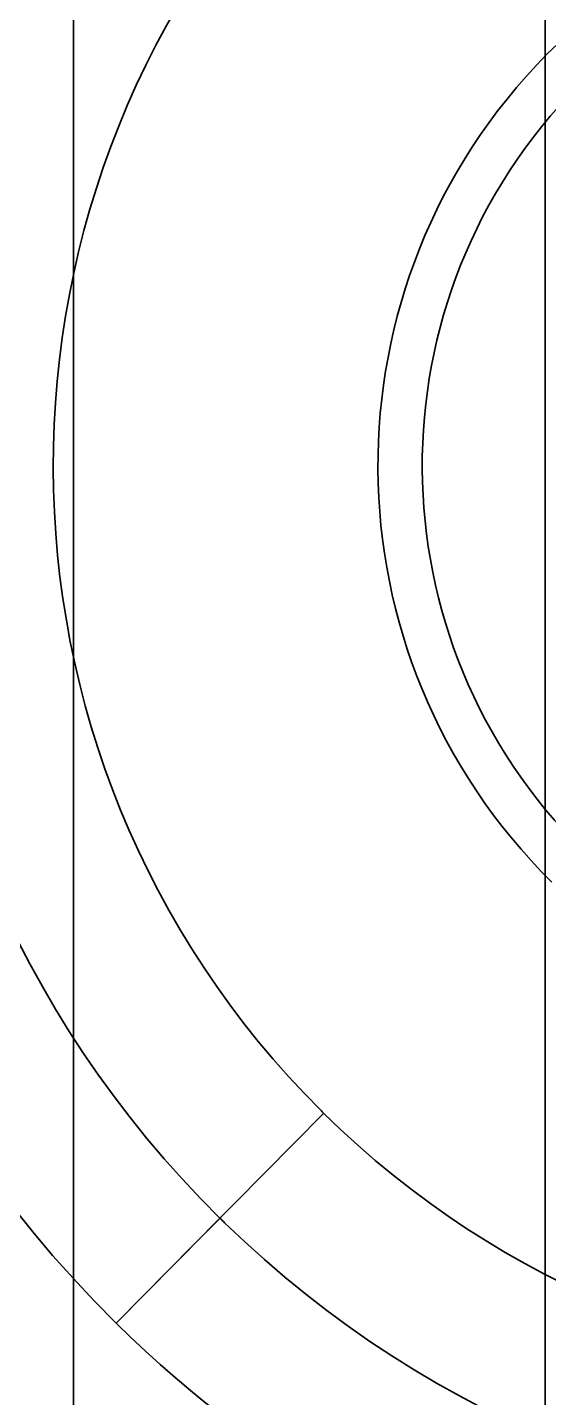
# Model space of a CAD drawing. Header units: millimetres. Extents: x -180 to 3623, y 0 to 2194.
# Drawn here: x 101.14 to 111.73, y 466.06 to 493.91 of the extents above; entities that cross this region are included whole.
import ezdxf

# ---------------------------------------------------------------- set-up
doc = ezdxf.new("R2010")
doc.units = ezdxf.units.MM

# ---------------------------------------------------------------- blocks, each defined once
blk = doc.blocks.new('Drawing View2')
at = {"color": 7, "linetype": 'Continuous', "lineweight": 35}
for p, q in [((-128.4, -278), (-128.4, 202)), ((-128.4, -278), (-128.4, 202)), ((-137.986, 200.062), (-137.986, -1)), ((-137.986, 200.062), (-137.986, -1)), ((-132.903, 133.841), (-137.121, 129.573)), ((-137.121, 129.573), (-135.012, 131.707))]:
    blk.add_line(p, q, dxfattribs=at)
for radius, start, end in [(24.5, 45.3415, 225.3415), (24.5, 45.3415, 225.3415), (21.5, 45.7007, 225.3415), (18.5, 45.3415, 225.0887), (24.5, 225.3415, 45.3415), (24.5, 225.3415, 45.3415), (21.5, 225.7007, 45.3415), (18.5, 225.3415, 45.0887), (11.9, 45.3415, 225.3415), (11, 45.3415, 225.3415), (11, 45.3415, 225.3415), (18.5, 225.0887, 225.3415), (21.5, 225.3415, 225.7007)]:
    blk.add_arc((-119.9, 147), radius, start, end, dxfattribs=at)

msp = doc.modelspace()

# ---------------------------------------------------------------- block references
at = {"color": 7, "linetype": 'Continuous', "lineweight": 35}
msp.add_blockref('Drawing View2', (240.063, 338), dxfattribs=at)

doc.saveas('drawing.dxf')
